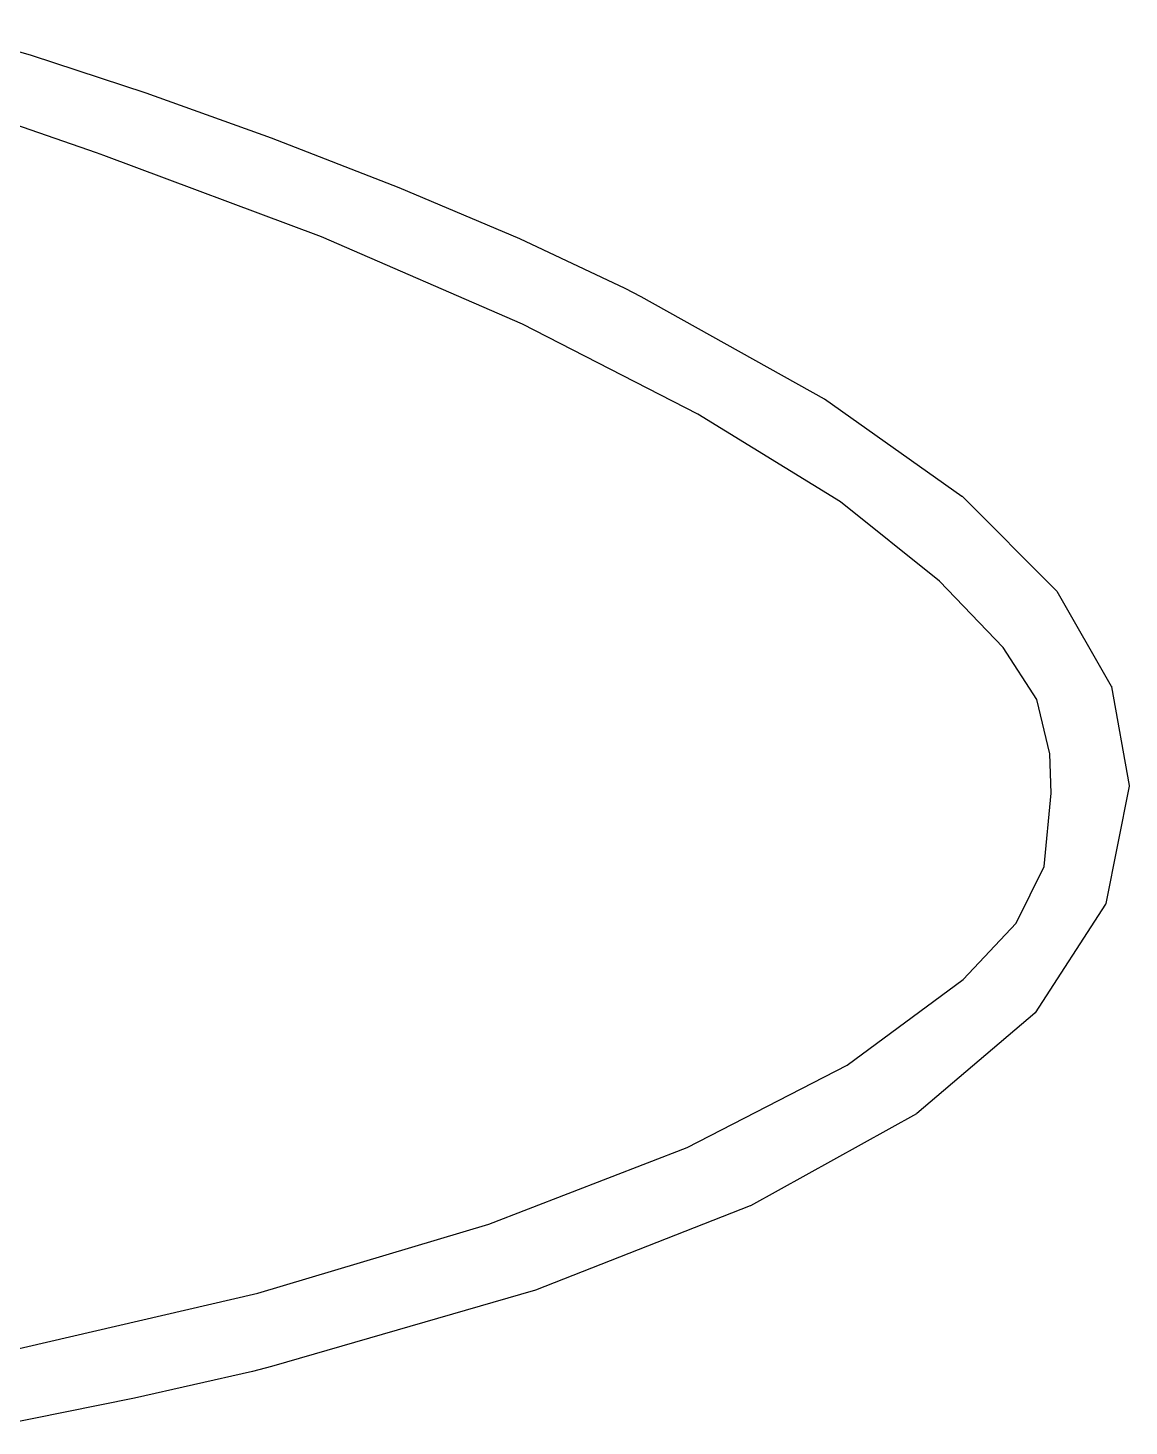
# Model space of a CAD drawing. Extents: x 133.5 to 163.5, y -124.9 to -84.2.
# Drawn here: x 154.171 to 157.903, y -89.499 to -84.762 of the extents above; entities that cross this region are included whole.
import ezdxf

# ---------------------------------------------------------------- set-up
doc = ezdxf.new("R2010")
doc.units = 0
doc.header["$MEASUREMENT"] = 0
doc.layers.add('BLACK', color=7, linetype='CONTINUOUS')

msp = doc.modelspace()

# ---------------------------------------------------------------- linework, layer by layer
at = {"layer": 'BLACK', "linetype": 'CONTINUOUS'}
for p, q in [((153.86, -84.7624), (154.182, -84.8542)), ((154.182, -84.8542), (154.182, -84.8542)), ((154.182, -84.8542), (154.182, -84.8542)), ((154.182, -84.8542), (154.182, -84.8542)), ((154.182, -84.8542), (154.571, -84.9817)), ((154.571, -84.9817), (154.571, -84.9817)), ((154.571, -84.9817), (154.571, -84.9818)), ((154.571, -84.9818), (154.571, -84.9818)), ((154.571, -84.9818), (154.996, -85.1347)), ((154.404, -85.1857), (154.004, -85.0474)), ((154.996, -85.1347), (154.996, -85.1347)), ((154.996, -85.1347), (154.996, -85.1348)), ((154.996, -85.1348), (154.996, -85.1348)), ((154.996, -85.1348), (155.428, -85.3029)), ((154.429, -85.1942), (154.404, -85.1857)), ((154.404, -85.1857), (154.404, -85.1857)), ((155.166, -85.4697), (154.429, -85.1942)), ((155.428, -85.3029), (155.428, -85.303)), ((155.428, -85.303), (155.428, -85.303)), ((155.428, -85.303), (155.428, -85.303)), ((155.428, -85.303), (155.837, -85.4761)), ((155.847, -85.7665), (155.166, -85.4697)), ((155.837, -85.4761), (155.837, -85.4762)), ((155.837, -85.4762), (155.837, -85.4762)), ((155.837, -85.4762), (155.837, -85.4762)), ((155.837, -85.4762), (156.194, -85.6441)), ((156.194, -85.6441), (156.194, -85.6441)), ((156.194, -85.6441), (156.194, -85.6442)), ((156.194, -85.6442), (156.194, -85.6442)), ((156.194, -85.6442), (156.249, -85.6722)), ((156.249, -85.6722), (156.249, -85.6722)), ((156.249, -85.6722), (156.249, -85.6722)), ((156.249, -85.6722), (156.249, -85.6723)), ((156.249, -85.6723), (156.87, -86.0192)), ((156.442, -86.0706), (155.847, -85.7665)), ((156.87, -86.0192), (156.87, -86.0192)), ((156.87, -86.0192), (156.871, -86.0193)), ((156.871, -86.0193), (156.871, -86.0194)), ((156.871, -86.0194), (157.336, -86.3482)), ((156.925, -86.3682), (156.442, -86.0706)), ((157.336, -86.3482), (157.336, -86.3482)), ((157.336, -86.3482), (157.337, -86.3485)), ((157.337, -86.3485), (157.337, -86.3487)), ((157.337, -86.3487), (157.657, -86.6693)), ((157.261, -86.6363), (156.925, -86.3682)), ((157.476, -86.8615), (157.261, -86.6363)), ((157.657, -86.6693), (157.657, -86.6694)), ((157.657, -86.6694), (157.657, -86.6695)), ((157.657, -86.6695), (157.657, -86.6696)), ((157.657, -86.6696), (157.657, -86.6698)), ((157.657, -86.6698), (157.658, -86.6701)), ((157.658, -86.6701), (157.658, -86.6702)), ((157.658, -86.6702), (157.658, -86.6704)), ((157.658, -86.6704), (157.842, -86.9929)), ((157.591, -87.0374), (157.476, -86.8615)), ((157.842, -86.9929), (157.843, -86.993)), ((157.843, -86.993), (157.843, -86.9933)), ((157.843, -86.9933), (157.843, -86.9936)), ((157.843, -86.9936), (157.843, -86.9937)), ((157.843, -86.9937), (157.843, -86.9939)), ((157.843, -86.9939), (157.843, -86.9942)), ((157.843, -86.9942), (157.843, -86.9945)), ((157.843, -86.9945), (157.903, -87.3292)), ((157.634, -87.2219), (157.591, -87.0374)), ((157.639, -87.3549), (157.634, -87.2219)), ((157.903, -87.331), (157.824, -87.7288)), ((157.903, -87.3292), (157.903, -87.3292)), ((157.903, -87.3292), (157.903, -87.3296)), ((157.903, -87.3296), (157.903, -87.33)), ((157.903, -87.33), (157.903, -87.3301)), ((157.903, -87.3301), (157.903, -87.3302)), ((157.903, -87.3302), (157.903, -87.3306)), ((157.903, -87.3306), (157.903, -87.331)), ((157.615, -87.6034), (157.639, -87.3549)), ((157.52, -87.7954), (157.615, -87.6034)), ((157.823, -87.7306), (157.585, -88.0994)), ((157.824, -87.7298), (157.823, -87.7302)), ((157.823, -87.7302), (157.823, -87.7306)), ((157.824, -87.7288), (157.824, -87.7289)), ((157.824, -87.7289), (157.824, -87.7293)), ((157.824, -87.7293), (157.824, -87.7297)), ((157.824, -87.7297), (157.824, -87.7298)), ((157.824, -87.7298), (157.824, -87.7298)), ((157.341, -87.9865), (157.52, -87.7954)), ((156.948, -88.2768), (157.341, -87.9865)), ((157.584, -88.1004), (157.184, -88.4403)), ((157.585, -88.0994), (157.584, -88.0996)), ((157.584, -88.0996), (157.584, -88.0997)), ((157.584, -88.0997), (157.584, -88.0999)), ((157.584, -88.0999), (157.584, -88.1002)), ((157.584, -88.1002), (157.584, -88.1003)), ((157.584, -88.1003), (157.584, -88.1004)), ((157.585, -88.0994), (157.585, -88.0994)), ((156.406, -88.5552), (156.948, -88.2768)), ((157.183, -88.4409), (156.62, -88.7529)), ((157.184, -88.4403), (157.183, -88.4404)), ((157.183, -88.4404), (157.183, -88.4407)), ((157.183, -88.4407), (157.183, -88.4409)), ((157.183, -88.4409), (157.183, -88.4409)), ((157.183, -88.4409), (157.183, -88.4409)), ((157.183, -88.4409), (157.183, -88.4409)), ((157.184, -88.4403), (157.184, -88.4403)), ((157.184, -88.4403), (157.184, -88.4403)), ((157.184, -88.4403), (157.184, -88.4403)), ((155.733, -88.8149), (156.406, -88.5552)), ((156.619, -88.7532), (155.891, -89.0384)), ((156.62, -88.753), (156.619, -88.7531)), ((156.619, -88.7531), (156.619, -88.7532)), ((156.62, -88.7529), (156.62, -88.753)), ((154.951, -89.049), (155.733, -88.8149)), ((154.078, -89.2509), (154.951, -89.049)), ((155.891, -89.0385), (154.997, -89.2978)), ((155.891, -89.0384), (155.891, -89.0384)), ((155.891, -89.0384), (155.891, -89.0384)), ((155.891, -89.0384), (155.891, -89.0385)), ((154.932, -89.3141), (154.533, -89.4043)), ((154.997, -89.2979), (154.932, -89.3141)), ((154.932, -89.3141), (154.932, -89.3141)), ((154.932, -89.3141), (154.932, -89.3141)), ((154.932, -89.3141), (154.932, -89.3141)), ((154.997, -89.2978), (154.997, -89.2979)), ((154.997, -89.2979), (154.997, -89.2979)), ((154.997, -89.2979), (154.997, -89.2979)), ((154.533, -89.4044), (154.065, -89.4992)), ((154.533, -89.4043), (154.533, -89.4043)), ((154.533, -89.4043), (154.533, -89.4043)), ((154.533, -89.4043), (154.533, -89.4044))]:
    msp.add_line(p, q, dxfattribs=at)

doc.saveas('drawing.dxf')
